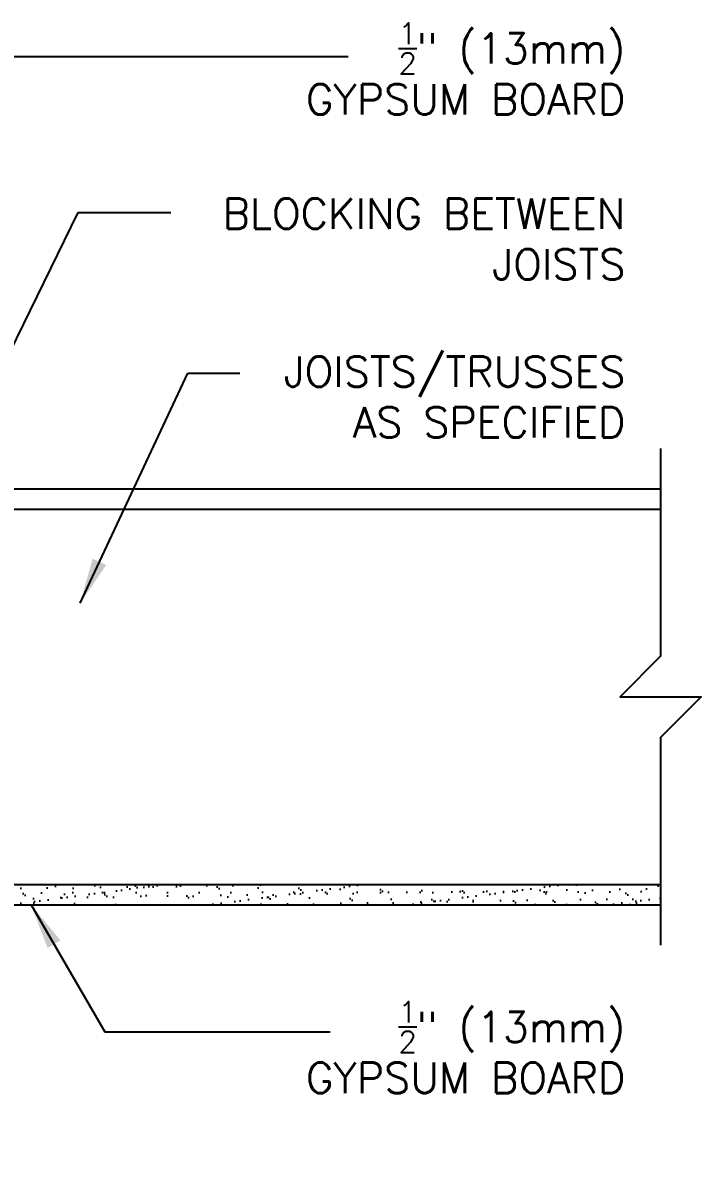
# Model space of a CAD drawing. Header units: inches. Extents: x 109 to 201.9, y 88.1 to 155.4.
# Drawn here: x 185.21 to 201.93, y 125.49 to 153.7 of the extents above; entities that cross this region are included whole.
import ezdxf

# ---------------------------------------------------------------- set-up
doc = ezdxf.new("R2010")
doc.units = ezdxf.units.IN
doc.header["$LTSCALE"] = 0.5
doc.header["$MEASUREMENT"] = 0
for name, color, linetype in [('HATCH', 12, 'Continuous'), ('line25', 2, 'Continuous'), ('LINE9', 9, 'Continuous'), ('TEXT', 4, 'Continuous')]:
    doc.layers.add(name, color=color, linetype=linetype)
doc.styles.add('DIM', font='romans.shx', dxfattribs={"width": 0.7})
doc.styles.add('ROMANS', font='romans.shx', dxfattribs={"height": 0.75})
doc.dimstyles.new('ext_12', dxfattribs={"dimscale": 12, "dimtxt": 0.09375, "dimasz": 0.09375, "dimexe": 0.09375, "dimexo": 0.0625, "dimgap": 0.0625, "dimtad": 1, "dimdec": 1, "dimzin": 3, "dimdsep": 46, "dimlunit": 4, "dimtxsty": 'DIM', "dimcen": 0.09, "dimdle": 0.09375, "dimclrt": 4, "dimadec": 0, "dimazin": 0, "dimtfac": 1, "dimtdec": 1, "dimtmove": 2, "dimatfit": 3, "dimfxl": 0, "dimfrac": 2, "dimtolj": 1, "dimtzin": 0, "dimarcsym": 0})

msp = doc.modelspace()

# ---------------------------------------------------------------- hatches: boundary and pattern name
at = {"layer": 'HATCH'}
h = msp.add_hatch(dxfattribs=at)
h.set_pattern_fill('AR-SAND', color=256, scale=0.25, style=0)
h.set_pattern_definition([(37.5, (70.88313, 12.08724), (-0.0157483, 0.4817059), [0, -0.38, 0, -0.425, 0, -0.40625]), (7.5, (70.8831, 12.08724), (0.4424442, 0.7055365), [0, -0.205, 0, -0.3425, 0, -0.13125]), (327.5, (70.57563, 12.08724), (0.7785355, 0.0014148), [0, -0.125, 0, -0.45, 0, -0.5875]), (317.5, (70.5756, 12.08724), (0.7515317, 0.219419), [0, -0.0625, 0, -0.295, 0, -0.3375])])
h.paths.add_polyline_path([(181.969, 132.458), (181.969, 131.958), (200.935, 131.958), (200.935, 132.458)])

# ---------------------------------------------------------------- linework, layer by layer
at = {"layer": 'line25'}
for p, q in [((181.969, 141.708), (200.935, 141.708)), ((181.969, 132.458), (200.935, 132.458))]:
    msp.add_line(p, q, dxfattribs=at)
at = {"layer": 'LINE9'}
for p, q in [((181.969, 142.208), (200.935, 142.208)), ((181.969, 131.958), (200.935, 131.958))]:
    msp.add_line(p, q, dxfattribs=at)
msp.add_lwpolyline([(200.935, 143.208), (200.935, 138.083), (199.935, 137.083), (201.935, 137.083), (200.935, 136.083), (200.935, 130.958)], dxfattribs=at)

# ---------------------------------------------------------------- texts
at = {"layer": 'TEXT', "char_height": 0.75, "attachment_point": 6, "style": 'ROMANS'}
for s, insert, width in [('\\A1;{\\H0.7x;\\S1/2;}" (13mm) GYPSUM BOARD', (200.066, 152.569), 9.12398), ('BLOCKING BETWEEN JOISTS', (200.066, 148.373), 11.39051), ('JOISTS/TRUSSES AS SPECIFIED', (200.066, 144.478), 9.12398), ('\\A1;{\\H0.7x;\\S1/2;}" (13mm) GYPSUM BOARD', (200.066, 128.446), 9.12398)]:
    msp.add_mtext(s, dxfattribs=dict(at, insert=insert, width=width))

# ---------------------------------------------------------------- leaders
at = {"layer": 'TEXT'}
for points, override in [([(182.469, 152.872), (193.232, 152.872)], {"dimgap": 0.0625, "dimtad": 0}), ([(182.762, 141.228), (186.575, 149.023), (188.859, 149.023)], {"dimtad": 0}), ([(186.622, 139.393), (189.279, 145.067), (190.56, 145.067)], {"dimtad": 0}), ([(183.254, 134.804), (184.865, 122.38), (185.884, 122.38)], {"dimtad": 0}), ([(185.413, 131.958), (187.235, 128.826), (192.788, 128.826)], {"dimtad": 0})]:
    msp.add_leader(points, dimstyle='ext_12', override=override, dxfattribs=at)

doc.saveas('drawing.dxf')
